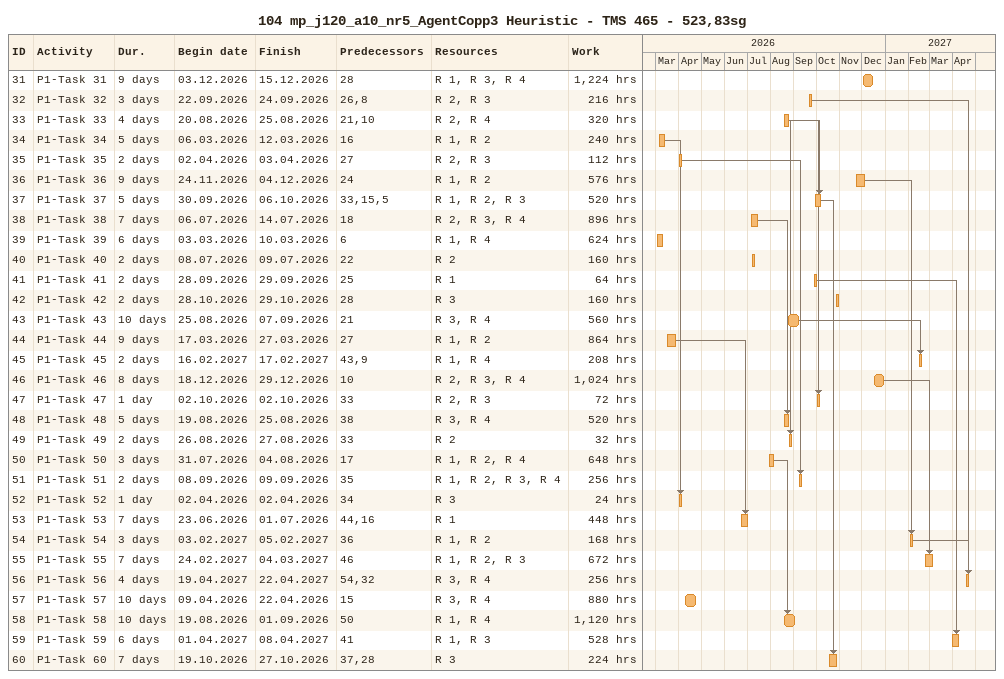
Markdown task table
104 mp_j120_a10_nr5_AgentCopp3 Heuristic - TMS 465 - 523,83sg

| ID | Task | Duration | Start | Finish | Predecessors | Resources | Work (h) |
|---|---|---|---|---|---|---|---|
| 31 | P1-Task 31 | 9d | 2026-12-03 | 2026-12-15 | 28 | R 1, R 3, R 4 | 1224 |
| 32 | P1-Task 32 | 3d | 2026-09-22 | 2026-09-24 | 26, 8 | R 2, R 3 | 216 |
| 33 | P1-Task 33 | 4d | 2026-08-20 | 2026-08-25 | 21, 10 | R 2, R 4 | 320 |
| 34 | P1-Task 34 | 5d | 2026-03-06 | 2026-03-12 | 16 | R 1, R 2 | 240 |
| 35 | P1-Task 35 | 2d | 2026-04-02 | 2026-04-03 | 27 | R 2, R 3 | 112 |
| 36 | P1-Task 36 | 9d | 2026-11-24 | 2026-12-04 | 24 | R 1, R 2 | 576 |
| 37 | P1-Task 37 | 5d | 2026-09-30 | 2026-10-06 | 33, 15, 5 | R 1, R 2, R 3 | 520 |
| 38 | P1-Task 38 | 7d | 2026-07-06 | 2026-07-14 | 18 | R 2, R 3, R 4 | 896 |
| 39 | P1-Task 39 | 6d | 2026-03-03 | 2026-03-10 | 6 | R 1, R 4 | 624 |
| 40 | P1-Task 40 | 2d | 2026-07-08 | 2026-07-09 | 22 | R 2 | 160 |
| 41 | P1-Task 41 | 2d | 2026-09-28 | 2026-09-29 | 25 | R 1 | 64 |
| 42 | P1-Task 42 | 2d | 2026-10-28 | 2026-10-29 | 28 | R 3 | 160 |
| 43 | P1-Task 43 | 10d | 2026-08-25 | 2026-09-07 | 21 | R 3, R 4 | 560 |
| 44 | P1-Task 44 | 9d | 2026-03-17 | 2026-03-27 | 27 | R 1, R 2 | 864 |
| 45 | P1-Task 45 | 2d | 2027-02-16 | 2027-02-17 | 43, 9 | R 1, R 4 | 208 |
| 46 | P1-Task 46 | 8d | 2026-12-18 | 2026-12-29 | 10 | R 2, R 3, R 4 | 1024 |
| 47 | P1-Task 47 | 1d | 2026-10-02 | 2026-10-02 | 33 | R 2, R 3 | 72 |
| 48 | P1-Task 48 | 5d | 2026-08-19 | 2026-08-25 | 38 | R 3, R 4 | 520 |
| 49 | P1-Task 49 | 2d | 2026-08-26 | 2026-08-27 | 33 | R 2 | 32 |
| 50 | P1-Task 50 | 3d | 2026-07-31 | 2026-08-04 | 17 | R 1, R 2, R 4 | 648 |
| 51 | P1-Task 51 | 2d | 2026-09-08 | 2026-09-09 | 35 | R 1, R 2, R 3, R 4 | 256 |
| 52 | P1-Task 52 | 1d | 2026-04-02 | 2026-04-02 | 34 | R 3 | 24 |
| 53 | P1-Task 53 | 7d | 2026-06-23 | 2026-07-01 | 44, 16 | R 1 | 448 |
| 54 | P1-Task 54 | 3d | 2027-02-03 | 2027-02-05 | 36 | R 1, R 2 | 168 |
| 55 | P1-Task 55 | 7d | 2027-02-24 | 2027-03-04 | 46 | R 1, R 2, R 3 | 672 |
| 56 | P1-Task 56 | 4d | 2027-04-19 | 2027-04-22 | 54, 32 | R 3, R 4 | 256 |
| 57 | P1-Task 57 | 10d | 2026-04-09 | 2026-04-22 | 15 | R 3, R 4 | 880 |
| 58 | P1-Task 58 | 10d | 2026-08-19 | 2026-09-01 | 50 | R 1, R 4 | 1120 |
| 59 | P1-Task 59 | 6d | 2027-04-01 | 2027-04-08 | 41 | R 1, R 3 | 528 |
| 60 | P1-Task 60 | 7d | 2026-10-19 | 2026-10-27 | 37, 28 | R 3 | 224 |
